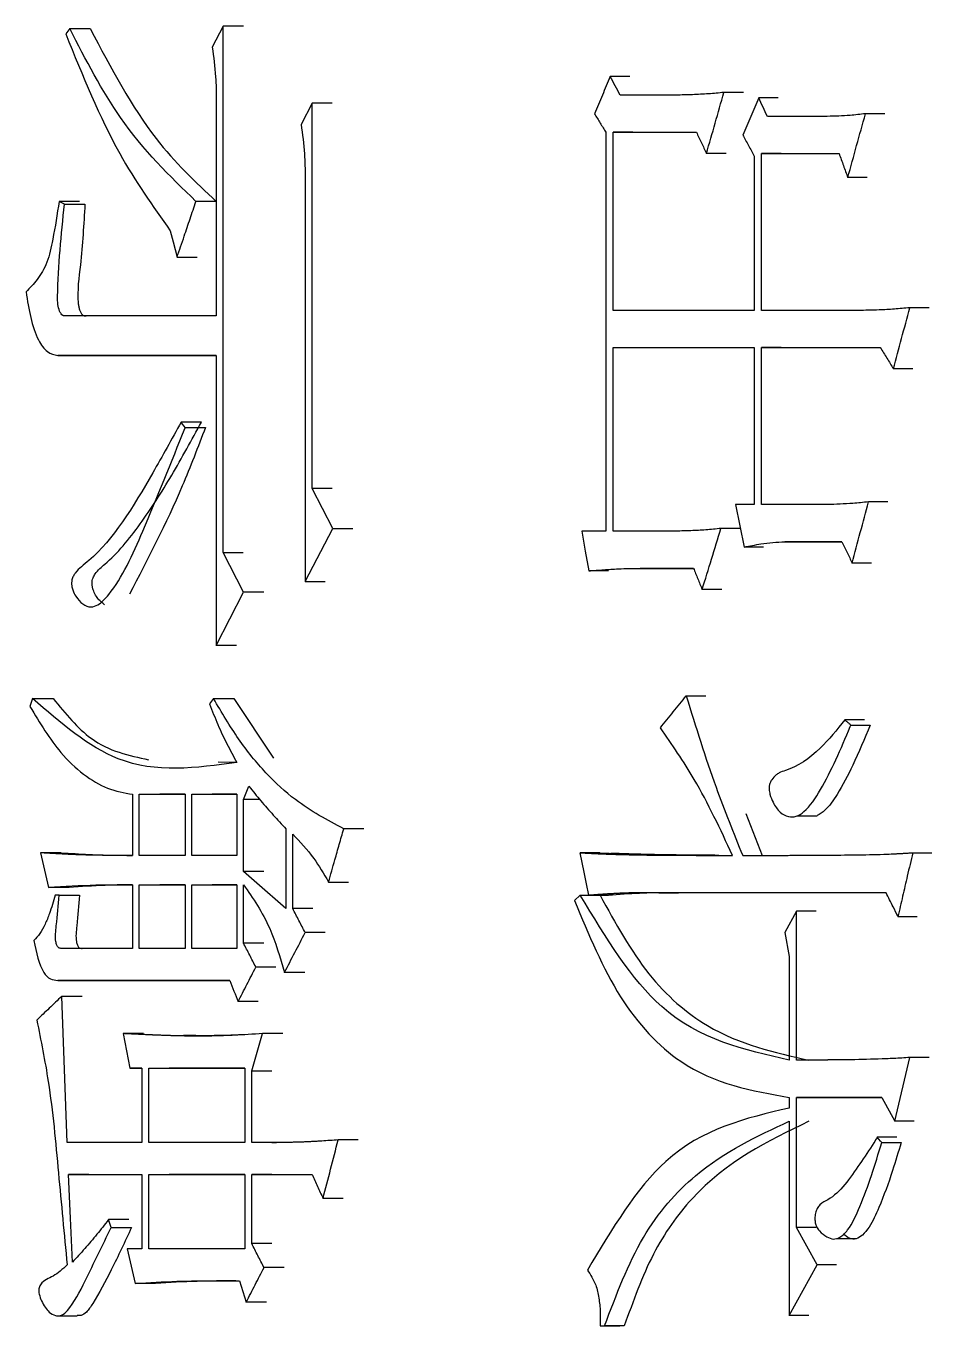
# Model space of a CAD drawing. Header units: millimetres. Extents: x 2063 to 4500, y 825 to 2548.
# Drawn here: x 3150.51 to 3154.2, y 1518.72 to 1524.01 of the extents above; entities that cross this region are included whole.
import ezdxf

# ---------------------------------------------------------------- set-up
doc = ezdxf.new("R2010")
doc.units = ezdxf.units.MM

msp = doc.modelspace()

# ---------------------------------------------------------------- linework, layer by layer
at = {"color": 7, "linetype": 'Continuous', "lineweight": 25}
for p, q in [((3151.3132, 1524.0084), (3151.2689, 1523.9219)), ((3151.3131, 1521.8666), (3151.3132, 1524.0084)), ((3151.3954, 1524.0084), (3151.3132, 1524.0084)), ((3150.6891, 1523.9976), (3150.6729, 1523.976)), ((3150.6891, 1523.9976), (3150.7724, 1523.9976)), ((3152.9683, 1523.8029), (3152.8883, 1523.8029)), ((3153.4302, 1523.738), (3153.3508, 1523.738)), ((3151.2855, 1523.7056), (3151.2855, 1522.8293)), ((3151.675, 1523.6947), (3151.6302, 1523.6082)), ((3151.7566, 1523.6947), (3151.675, 1523.6947)), ((3153.1569, 1523.7272), (3152.9291, 1523.7272)), ((3153.5718, 1523.7164), (3153.4925, 1523.7164)), ((3153.7718, 1523.6407), (3153.5281, 1523.6407)), ((3154.0059, 1523.6515), (3153.9272, 1523.6515)), ((3152.9, 1523.5758), (3153.239, 1523.5758)), ((3152.8999, 1522.851), (3152.9, 1523.5758)), ((3152.9799, 1523.5758), (3152.9, 1523.5758)), ((3153.3597, 1523.4892), (3153.2802, 1523.4892)), ((3153.4748, 1523.4784), (3153.4748, 1522.851)), ((3153.5044, 1523.4892), (3153.8195, 1523.4892)), ((3153.5044, 1522.851), (3153.5044, 1523.4892)), ((3153.5836, 1523.4892), (3153.5044, 1523.4892)), ((3153.9342, 1523.3919), (3153.8554, 1523.3919)), ((3150.6674, 1523.2837), (3150.6458, 1523.2945)), ((3150.6674, 1523.2837), (3150.7508, 1523.2837)), ((3151.2854, 1523.2946), (3151.2027, 1523.2946)), ((3151.1256, 1523.0673), (3151.2081, 1523.0673)), ((3153.4748, 1522.851), (3152.8999, 1522.851)), ((3153.8972, 1522.851), (3153.5044, 1522.851)), ((3154.1858, 1522.8618), (3154.1073, 1522.8618)), ((3151.2855, 1522.8293), (3150.6728, 1522.8293)), ((3150.7562, 1522.8293), (3150.6728, 1522.8293)), ((3152.8999, 1522.6996), (3153.4748, 1522.6996)), ((3152.8999, 1521.9532), (3152.8999, 1522.6996)), ((3152.8999, 1522.6996), (3152.9799, 1522.6996)), ((3153.4748, 1522.6996), (3153.4748, 1522.0613)), ((3153.5044, 1522.6996), (3153.9871, 1522.6996)), ((3153.5044, 1522.0613), (3153.5044, 1522.6996)), ((3153.5836, 1522.6996), (3153.5044, 1522.6996)), ((3150.6404, 1522.6671), (3151.2855, 1522.6671)), ((3150.7237, 1522.6671), (3150.6404, 1522.6671)), ((3151.2855, 1522.6671), (3150.7238, 1522.6671)), ((3151.2855, 1522.6671), (3151.2855, 1521.488)), ((3154.1197, 1522.613), (3154.0411, 1522.613)), ((3151.2249, 1522.3966), (3151.1422, 1522.3966)), ((3151.1587, 1522.375), (3151.2414, 1522.375)), ((3151.7591, 1521.964), (3151.6749, 1522.1262)), ((3151.7566, 1522.1262), (3151.6749, 1522.1262)), ((3153.4748, 1522.0613), (3153.398, 1522.0613)), ((3153.7718, 1522.0613), (3153.5044, 1522.0613)), ((3154.0179, 1522.0722), (3153.9391, 1522.0722)), ((3151.647, 1521.7476), (3151.7591, 1521.964)), ((3151.7591, 1521.964), (3151.8406, 1521.964)), ((3152.8709, 1521.9532), (3152.7722, 1521.9532)), ((3153.1569, 1521.9532), (3152.8999, 1521.9532)), ((3153.4179, 1521.964), (3153.339, 1521.964)), ((3153.5127, 1521.8883), (3153.4334, 1521.8883)), ((3153.5992, 1521.9099), (3153.8314, 1521.9099)), ((3153.6783, 1521.9099), (3153.5992, 1521.9099)), ((3153.8314, 1521.9099), (3153.6787, 1521.9099)), ((3151.3962, 1521.7043), (3151.3131, 1521.8666)), ((3151.3131, 1521.8666), (3151.3953, 1521.8666)), ((3152.8813, 1521.7909), (3152.8012, 1521.7909)), ((3153.0106, 1521.8017), (3153.2273, 1521.8017)), ((3153.0905, 1521.8017), (3153.0106, 1521.8017)), ((3153.2273, 1521.8017), (3153.0909, 1521.8017)), ((3153.9521, 1521.8234), (3153.8733, 1521.8234)), ((3151.647, 1521.7476), (3151.7287, 1521.7476)), ((3151.2855, 1521.488), (3151.3962, 1521.7043)), ((3151.4783, 1521.7043), (3151.3962, 1521.7043)), ((3153.342, 1521.7152), (3153.2625, 1521.7152)), ((3151.3677, 1521.488), (3151.2855, 1521.488)), ((3150.5378, 1521.2714), (3150.5271, 1521.2392)), ((3150.5378, 1521.2714), (3150.6211, 1521.2714)), ((3151.2744, 1521.2717), (3151.2579, 1521.25)), ((3151.357, 1521.2717), (3151.5179, 1521.0287)), ((3153.1978, 1521.2824), (3153.2774, 1521.2824)), ((3153.9226, 1521.1852), (3153.8434, 1521.1852)), ((3151.2927, 1521.0143), (3151.3679, 1521.0132)), ((3150.9447, 1520.8823), (3150.9447, 1520.6334)), ((3150.9721, 1520.8822), (3151.1586, 1520.8822)), ((3150.9721, 1520.6334), (3150.9721, 1520.8822)), ((3150.9721, 1520.8822), (3151.0548, 1520.8822)), ((3151.1586, 1520.8822), (3151.055, 1520.8822)), ((3151.1586, 1520.8822), (3151.1586, 1520.6334)), ((3151.1861, 1520.8822), (3151.3685, 1520.8822)), ((3151.1861, 1520.6334), (3151.1861, 1520.8822)), ((3151.1861, 1520.8822), (3151.2685, 1520.8822)), ((3151.3685, 1520.8822), (3151.2688, 1520.8822)), ((3151.3685, 1520.8822), (3151.3685, 1520.6334)), ((3151.3962, 1520.5685), (3151.3962, 1520.8606)), ((3151.4626, 1520.8606), (3151.3962, 1520.8606)), ((3153.4408, 1520.8037), (3153.5073, 1520.6335)), ((3153.6507, 1520.7952), (3153.7302, 1520.7952)), ((3151.5687, 1520.7416), (3151.5687, 1520.4171)), ((3151.8855, 1520.7416), (3151.804, 1520.7416)), ((3151.5966, 1520.4171), (3151.5966, 1520.72)), ((3150.6535, 1520.6442), (3150.5702, 1520.6442)), ((3151.1586, 1520.6334), (3150.9721, 1520.6334)), ((3151.3685, 1520.6334), (3151.1861, 1520.6334)), ((3152.8466, 1520.6443), (3152.7664, 1520.6443)), ((3152.847, 1520.6443), (3152.9216, 1520.6415)), ((3153.3246, 1520.634), (3153.386, 1520.6337)), ((3154.1193, 1520.6443), (3154.1978, 1520.6443)), ((3151.4783, 1520.5685), (3151.3962, 1520.5685)), ((3150.9447, 1520.5144), (3150.9447, 1520.2548)), ((3150.9721, 1520.5144), (3151.1586, 1520.5144)), ((3150.9721, 1520.2548), (3150.9721, 1520.5144)), ((3150.9721, 1520.5144), (3151.0548, 1520.5144)), ((3151.1586, 1520.5144), (3151.055, 1520.5144)), ((3151.1586, 1520.5144), (3151.1586, 1520.2548)), ((3151.1861, 1520.5144), (3151.3685, 1520.5144)), ((3151.1861, 1520.2548), (3151.1861, 1520.5144)), ((3151.1861, 1520.5144), (3151.2685, 1520.5144)), ((3151.3685, 1520.5144), (3151.2688, 1520.5144)), ((3151.3685, 1520.5144), (3151.3685, 1520.2548)), ((3151.3962, 1520.2765), (3151.3962, 1520.5145)), ((3151.7422, 1520.5252), (3151.8238, 1520.5252)), ((3150.686, 1520.5036), (3150.6026, 1520.5036)), ((3150.6458, 1520.4712), (3150.6296, 1520.4712)), ((3150.6458, 1520.4712), (3150.729, 1520.4712)), ((3152.7664, 1520.4712), (3152.7433, 1520.4496)), ((3152.7664, 1520.4712), (3152.8466, 1520.4712)), ((3152.8012, 1520.4712), (3152.8813, 1520.4712)), ((3154.0111, 1520.482), (3153.0866, 1520.482)), ((3153.0866, 1520.482), (3153.1663, 1520.482)), ((3154.0111, 1520.482), (3153.1668, 1520.482)), ((3151.6784, 1520.4171), (3151.5966, 1520.4171)), ((3153.6467, 1520.4063), (3153.5992, 1520.3198)), ((3153.6467, 1519.8005), (3153.6467, 1520.4063)), ((3153.7258, 1520.4063), (3153.6467, 1520.4063)), ((3154.0592, 1520.3847), (3154.1377, 1520.3847)), ((3151.7287, 1520.3197), (3151.6469, 1520.3197)), ((3153.5992, 1520.3198), (3153.617, 1520.2224)), ((3150.9447, 1520.2548), (3150.6566, 1520.2548)), ((3151.1586, 1520.2548), (3150.9721, 1520.2548)), ((3151.3685, 1520.2548), (3151.1861, 1520.2548)), ((3151.4783, 1520.2765), (3151.3962, 1520.2765)), ((3153.617, 1520.2224), (3153.617, 1519.8005)), ((3151.5282, 1520.1791), (3151.4462, 1520.1791)), ((3151.645, 1520.1575), (3151.5632, 1520.1575)), ((3150.6404, 1520.125), (3151.3408, 1520.125)), ((3150.7238, 1520.125), (3150.6404, 1520.125)), ((3151.3408, 1520.125), (3150.7238, 1520.125)), ((3150.7398, 1520.0601), (3150.6566, 1520.0601)), ((3151.4562, 1520.0385), (3151.3741, 1520.0385)), ((3150.9893, 1519.9087), (3150.9065, 1519.9087)), ((3151.556, 1519.9087), (3151.474, 1519.9087)), ((3154.0471, 1519.5517), (3154.1073, 1519.8113)), ((3154.1858, 1519.8113), (3154.1073, 1519.8113)), ((3150.9338, 1519.768), (3150.983, 1519.768)), ((3150.983, 1519.768), (3150.9338, 1519.768)), ((3150.983, 1519.768), (3150.983, 1519.4652)), ((3151.0104, 1519.768), (3151.4018, 1519.768)), ((3151.0104, 1519.4652), (3151.0104, 1519.768)), ((3151.0104, 1519.768), (3151.093, 1519.768)), ((3151.4018, 1519.768), (3151.0933, 1519.768)), ((3151.4018, 1519.768), (3151.4018, 1519.4652)), ((3151.4295, 1519.4652), (3151.4295, 1519.7572)), ((3151.4295, 1519.7572), (3151.5116, 1519.7572)), ((3153.617, 1519.6491), (3153.617, 1519.6058)), ((3153.6467, 1519.6491), (3153.9931, 1519.6491)), ((3153.6467, 1519.119), (3153.6467, 1519.6491)), ((3153.7258, 1519.6491), (3153.6467, 1519.6491)), ((3153.9931, 1519.6491), (3153.7262, 1519.6491)), ((3153.9931, 1519.6491), (3154.0471, 1519.5517)), ((3153.617, 1519.5517), (3153.617, 1518.7621)), ((3154.1257, 1519.5517), (3154.0471, 1519.5517)), ((3150.983, 1519.4652), (3150.6782, 1519.4652)), ((3151.4018, 1519.4652), (3151.0104, 1519.4652)), ((3151.5119, 1519.4652), (3151.5301, 1519.4652)), ((3151.863, 1519.476), (3151.7815, 1519.476)), ((3154.0542, 1519.4867), (3153.9752, 1519.4867)), ((3153.9931, 1519.4652), (3154.0721, 1519.4652)), ((3150.6837, 1519.3353), (3150.983, 1519.3354)), ((3150.7668, 1519.3353), (3150.6837, 1519.3353)), ((3150.983, 1519.3354), (3150.983, 1519.0325)), ((3151.0104, 1519.3354), (3151.4018, 1519.3354)), ((3151.0104, 1519.0325), (3151.0104, 1519.3354)), ((3151.0104, 1519.3354), (3151.093, 1519.3354)), ((3151.4018, 1519.3354), (3151.0933, 1519.3354)), ((3151.4018, 1519.3354), (3151.4018, 1519.0325)), ((3151.4295, 1519.3354), (3151.6749, 1519.3354)), ((3151.4295, 1519.0541), (3151.4295, 1519.3354)), ((3151.5116, 1519.3354), (3151.4295, 1519.3354)), ((3151.8014, 1519.238), (3151.7198, 1519.238)), ((3150.8574, 1519.119), (3150.8465, 1519.1515)), ((3150.9294, 1519.1515), (3150.8465, 1519.1515)), ((3150.8574, 1519.119), (3150.9403, 1519.119)), ((3153.73, 1518.9676), (3153.6467, 1519.119)), ((3153.7258, 1519.119), (3153.6467, 1519.119)), ((3150.983, 1519.0325), (3150.9229, 1519.0325)), ((3151.4018, 1519.0325), (3151.0104, 1519.0325)), ((3151.5116, 1519.0541), (3151.4295, 1519.0541)), ((3153.8106, 1519.0744), (3153.8899, 1519.0744)), ((3151.5615, 1518.9568), (3151.4796, 1518.9568)), ((3153.617, 1518.7621), (3153.73, 1518.9676)), ((3153.809, 1518.9676), (3153.73, 1518.9676)), ((3151.0386, 1518.8918), (3150.9557, 1518.8918)), ((3151.4894, 1518.8161), (3151.4073, 1518.8161)), ((3150.6352, 1518.7607), (3150.7189, 1518.7607)), ((3152.8476, 1518.7188), (3152.8651, 1518.7188)), ((3152.8476, 1518.7188), (3152.9277, 1518.7188)), ((3153.6961, 1518.7621), (3153.617, 1518.7621))]:
    msp.add_line(p, q, dxfattribs=at)
at = {"color": 7, "linetype": 'Continuous', "lineweight": 25, "flags": 128}
for points in [[(3151.6749, 1522.1262), (3151.6749, 1522.6732), (3151.675, 1523.6947)], [(3152.8709, 1523.5758), (3152.8709, 1522.9419), (3152.8709, 1521.9532)], [(3151.647, 1523.3919), (3151.647, 1522.8449), (3151.647, 1521.7476)], [(3150.729, 1523.2945), (3150.6953, 1523.2945), (3150.6706, 1523.2945), (3150.6458, 1523.2945)], [(3151.0981, 1523.1755), (3151.1097, 1523.13), (3151.1177, 1523.0986), (3151.1256, 1523.0673)], [(3151.1587, 1522.375), (3151.1545, 1522.3805), (3151.1483, 1522.3885), (3151.1422, 1522.3966)], [(3153.398, 1522.0613), (3153.4157, 1521.9748), (3153.4334, 1521.8883)], [(3152.7722, 1521.9532), (3152.7867, 1521.872), (3152.8012, 1521.7909)], [(3151.2744, 1521.2717), (3151.3051, 1521.2717), (3151.331, 1521.2717), (3151.357, 1521.2717)], [(3151.3962, 1520.8606), (3151.4073, 1520.8876), (3151.4184, 1520.9147)], [(3150.5702, 1520.6442), (3150.5864, 1520.5739), (3150.6026, 1520.5036)], [(3152.8012, 1520.4712), (3152.7917, 1520.5185), (3152.7822, 1520.5659), (3152.7664, 1520.6443)], [(3150.6782, 1519.4652), (3150.6674, 1519.7626), (3150.6566, 1520.0601)], [(3150.9065, 1519.9087), (3150.9202, 1519.8384), (3150.9338, 1519.768)], [(3153.9931, 1519.4652), (3153.9885, 1519.4707), (3153.9818, 1519.4787), (3153.9751, 1519.4868)], [(3150.6999, 1518.9784), (3150.6918, 1519.1569), (3150.6837, 1519.3353)], [(3150.9229, 1519.0325), (3150.9393, 1518.9622), (3150.9557, 1518.8918)], [(3151.3796, 1518.9027), (3151.3935, 1518.8594), (3151.4073, 1518.8161)], [(3152.9451, 1518.7188), (3152.9132, 1518.7188), (3152.8651, 1518.7188)]]:
    msp.add_lwpolyline(points, dxfattribs=at)
at = {"color": 7, "linetype": 'Continuous', "lineweight": 25}
for points, knots in [([(3150.6729, 1523.976), (3150.7416, 1523.8065), (3150.8634, 1523.506), (3151.0269, 1523.2759), (3151.0982, 1523.1755)], [0, 0, 0, 0, 0.564156, 1, 1, 1, 1]), ([(3151.2027, 1523.2946), (3151.0956, 1523.3982), (3150.9026, 1523.5851), (3150.7549, 1523.8705), (3150.6891, 1523.9976)], [0, 0, 0, 0, 0.554743, 1, 1, 1, 1]), ([(3150.7724, 1523.9976), (3150.857, 1523.8378), (3151.0067, 1523.5549), (3151.2009, 1523.3735), (3151.2854, 1523.2946)], [0, 0, 0, 0, 0.564819, 1, 1, 1, 1]), ([(3151.2689, 1523.9219), (3151.2744, 1523.8821), (3151.2842, 1523.811), (3151.2851, 1523.7378), (3151.2855, 1523.7056)], [0, 0, 0, 0, 0.558835, 1, 1, 1, 1]), ([(3152.8883, 1523.8029), (3152.8777, 1523.7777), (3152.8564, 1523.7272), (3152.8351, 1523.6767), (3152.8244, 1523.6515)], [0, 0, 0, 0, 0.499999, 1, 1, 1, 1]), ([(3152.9291, 1523.7272), (3152.9223, 1523.7398), (3152.9087, 1523.7651), (3152.8951, 1523.7903), (3152.8883, 1523.8029)], [0, 0, 0, 0, 0.5, 1, 1, 1, 1]), ([(3153.3508, 1523.738), (3153.3302, 1523.736), (3153.2876, 1523.7319), (3153.2229, 1523.7286), (3153.1789, 1523.7277), (3153.1569, 1523.7272)], [0, 0, 0, 0, 0.317984, 0.658934, 1, 1, 1, 1]), ([(3153.2802, 1523.4892), (3153.2919, 1523.5307), (3153.3155, 1523.6136), (3153.339, 1523.6966), (3153.3508, 1523.738)], [0, 0, 0, 0, 0.499999, 1, 1, 1, 1]), ([(3153.4925, 1523.7164), (3153.4817, 1523.6911), (3153.46, 1523.6407), (3153.4383, 1523.5902), (3153.4275, 1523.5649)], [0, 0, 0, 0, 0.499999, 1, 1, 1, 1]), ([(3153.5281, 1523.6407), (3153.5221, 1523.6533), (3153.5103, 1523.6785), (3153.4985, 1523.7038), (3153.4925, 1523.7164)], [0, 0, 0, 0, 0.5, 1, 1, 1, 1]), ([(3152.8244, 1523.6515), (3152.8322, 1523.6389), (3152.8476, 1523.6136), (3152.8631, 1523.5884), (3152.8709, 1523.5758)], [0, 0, 0, 0, 0.4999988, 1, 1, 1, 1]), ([(3153.9272, 1523.6515), (3153.9063, 1523.649), (3153.8699, 1523.6446), (3153.8181, 1523.642), (3153.7872, 1523.6411), (3153.7718, 1523.6407)], [0, 0, 0, 0, 0.403496, 0.701702, 1, 1, 1, 1]), ([(3153.8554, 1523.3919), (3153.8673, 1523.4351), (3153.8912, 1523.5217), (3153.9152, 1523.6082), (3153.9272, 1523.6515)], [0, 0, 0, 0, 0.499999, 1, 1, 1, 1]), ([(3151.6302, 1523.6082), (3151.6358, 1523.5684), (3151.6457, 1523.4973), (3151.6466, 1523.4241), (3151.647, 1523.3919)], [0, 0, 0, 0, 0.558835, 1, 1, 1, 1]), ([(3153.239, 1523.5758), (3153.2459, 1523.5613), (3153.2596, 1523.5325), (3153.2733, 1523.5036), (3153.2802, 1523.4892)], [0, 0, 0, 0, 0.500001, 1, 1, 1, 1]), ([(3153.4275, 1523.5649), (3153.4354, 1523.5505), (3153.4511, 1523.5217), (3153.4669, 1523.4928), (3153.4748, 1523.4784)], [0, 0, 0, 0, 0.499999, 1, 1, 1, 1]), ([(3153.8195, 1523.4892), (3153.8255, 1523.473), (3153.8374, 1523.4406), (3153.8494, 1523.4081), (3153.8554, 1523.3919)], [0, 0, 0, 0, 0.500001, 1, 1, 1, 1]), ([(3150.6458, 1523.2945), (3150.6378, 1523.243), (3150.6247, 1523.1585), (3150.5997, 1523.0439), (3150.5582, 1522.9742), (3150.5266, 1522.9424), (3150.511, 1522.9267)], [0, 0, 0, 0, 0.34927, 0.57275, 0.788452, 1, 1, 1, 1]), ([(3150.6728, 1522.8296), (3150.6708, 1522.829), (3150.667, 1522.8278), (3150.6603, 1522.8303), (3150.6536, 1522.8369), (3150.6454, 1522.8512), (3150.6393, 1522.8759), (3150.6411, 1523.0244), (3150.6548, 1523.1592), (3150.6674, 1523.2837)], [0, 0, 0, 0, 0.021761, 0.042896, 0.073473, 0.104863, 0.166644, 0.230755, 1, 1, 1, 1]), ([(3150.7508, 1523.2837), (3150.746, 1523.2015), (3150.7383, 1523.0681), (3150.7182, 1522.9279), (3150.725, 1522.867), (3150.7286, 1522.8535), (3150.7338, 1522.8419), (3150.7403, 1522.8329), (3150.7467, 1522.8288), (3150.7521, 1522.8282), (3150.7548, 1522.8291), (3150.7562, 1522.8296)], [0, 0, 0, 0, 0.5054005, 0.8211614, 0.8510597, 0.8809448, 0.911279, 0.9411526, 0.9702444, 0.9848866, 1, 1, 1, 1]), ([(3151.1256, 1523.0673), (3151.1354, 1523.0961), (3151.1531, 1523.1484), (3151.1788, 1523.2242), (3151.1947, 1523.2711), (3151.2027, 1523.2945)], [0, 0, 0, 0, 0.380598, 0.690299, 1, 1, 1, 1]), ([(3150.511, 1522.9267), (3150.5227, 1522.8553), (3150.5388, 1522.7572), (3150.5962, 1522.6775), (3150.6258, 1522.6705), (3150.6404, 1522.6671)], [0, 0, 0, 0, 0.574617, 0.790317, 1, 1, 1, 1]), ([(3154.1073, 1522.8618), (3154.0864, 1522.8599), (3154.0448, 1522.8561), (3153.9747, 1522.8522), (3153.9256, 1522.8514), (3153.8972, 1522.851)], [0, 0, 0, 0, 0.297265, 0.594541, 1, 1, 1, 1]), ([(3154.0411, 1522.613), (3154.0522, 1522.6545), (3154.0742, 1522.7374), (3154.0963, 1522.8204), (3154.1073, 1522.8618)], [0, 0, 0, 0, 0.4999994, 1, 1, 1, 1]), ([(3153.9871, 1522.6996), (3153.9961, 1522.6851), (3154.0141, 1522.6563), (3154.0321, 1522.6275), (3154.0411, 1522.613)], [0, 0, 0, 0, 0.5, 1, 1, 1, 1]), ([(3151.1422, 1522.3966), (3151.104, 1522.3275), (3150.9892, 1522.1197), (3150.8564, 1521.9029), (3150.7379, 1521.8103), (3150.7163, 1521.7897), (3150.7036, 1521.7707), (3150.698, 1521.7573), (3150.6961, 1521.7431), (3150.6971, 1521.7286), (3150.7023, 1521.7086), (3150.7166, 1521.6808), (3150.7415, 1521.6537), (3150.7735, 1521.6409), (3150.8111, 1521.6541), (3150.8921, 1521.7394), (3151.0076, 1521.9949), (3151.102, 1522.2325), (3151.1585, 1522.3746), (3151.1587, 1522.375)], [0, 0, 0, 0, 0.129751, 0.390615, 0.417722, 0.440785, 0.449026, 0.457344, 0.462695, 0.468033, 0.476543, 0.491684, 0.518141, 0.545407, 0.56857, 0.608449, 0.76773, 0.999424, 1, 1, 1, 1]), ([(3150.8311, 1521.653), (3150.8203, 1521.6616), (3150.8045, 1521.6743), (3150.7888, 1521.7016), (3150.7819, 1521.7209), (3150.7794, 1521.7379), (3150.7802, 1521.7515), (3150.7845, 1521.766), (3150.8003, 1521.7931), (3150.8709, 1521.8475), (3150.9774, 1521.9768), (3151.1057, 1522.1779), (3151.185, 1522.3235), (3151.2249, 1522.3966)], [0, 0, 0, 0, 0.053519, 0.078913, 0.099418, 0.111233, 0.123161, 0.13324, 0.15266, 0.222251, 0.482284, 0.740165, 1, 1, 1, 1]), ([(3151.2414, 1522.375), (3151.2106, 1522.2945), (3151.118, 1522.0526), (3151.0063, 1521.8388), (3150.9316, 1521.6962)], [0, 0, 0, 0, 0.332449, 1, 1, 1, 1]), ([(3153.9391, 1522.0722), (3153.9181, 1522.0699), (3153.8796, 1522.0657), (3153.8238, 1522.0629), (3153.7891, 1522.0618), (3153.7718, 1522.0613)], [0, 0, 0, 0, 0.37761, 0.688762, 1, 1, 1, 1]), ([(3153.8733, 1521.8234), (3153.8842, 1521.8648), (3153.9062, 1521.9478), (3153.9281, 1522.0307), (3153.9391, 1522.0722)], [0, 0, 0, 0, 0.499999, 1, 1, 1, 1]), ([(3153.339, 1521.964), (3153.3185, 1521.9619), (3153.2778, 1521.9577), (3153.217, 1521.9546), (3153.1769, 1521.9536), (3153.1569, 1521.9532)], [0, 0, 0, 0, 0.338229, 0.669059, 1, 1, 1, 1]), ([(3153.2625, 1521.7152), (3153.2752, 1521.7567), (3153.3007, 1521.8396), (3153.3263, 1521.9225), (3153.339, 1521.964)], [0, 0, 0, 0, 0.499999, 1, 1, 1, 1]), ([(3153.4334, 1521.8883), (3153.4561, 1521.8928), (3153.495, 1521.9005), (3153.5503, 1521.9075), (3153.5829, 1521.9091), (3153.5992, 1521.9099)], [0, 0, 0, 0, 0.413286, 0.706431, 1, 1, 1, 1]), ([(3153.8314, 1521.9099), (3153.8384, 1521.8955), (3153.8524, 1521.8666), (3153.8663, 1521.8378), (3153.8733, 1521.8234)], [0, 0, 0, 0, 0.500001, 1, 1, 1, 1]), ([(3152.8012, 1521.7909), (3152.8212, 1521.7927), (3152.8611, 1521.7964), (3152.9309, 1521.8005), (3152.9808, 1521.8013), (3153.0106, 1521.8017)], [0, 0, 0, 0, 0.2871523, 0.5743157, 1, 1, 1, 1]), ([(3153.2273, 1521.8017), (3153.2331, 1521.7873), (3153.2449, 1521.7585), (3153.2566, 1521.7296), (3153.2625, 1521.7152)], [0, 0, 0, 0, 0.5000008, 1, 1, 1, 1]), ([(3151.3685, 1521.012), (3151.2042, 1520.9893), (3150.9105, 1520.9489), (3150.6517, 1521.1728), (3150.5378, 1521.2714)], [0, 0, 0, 0, 0.559704, 1, 1, 1, 1]), ([(3150.6213, 1521.2714), (3150.6714, 1521.2108), (3150.7878, 1521.0699), (3150.929, 1521.0401), (3151.0095, 1521.0231)], [0, 0, 0, 0, 0.430022, 1, 1, 1, 1]), ([(3151.2579, 1521.25), (3151.2689, 1521.2216), (3151.291, 1521.1652), (3151.3284, 1521.0863), (3151.3551, 1521.0368), (3151.3685, 1521.012)], [0, 0, 0, 0, 0.33532, 0.667027, 1, 1, 1, 1]), ([(3151.804, 1520.7416), (3151.7375, 1520.7772), (3151.6275, 1520.836), (3151.4853, 1520.9654), (3151.3733, 1521.1039), (3151.3075, 1521.2155), (3151.2744, 1521.2717)], [0, 0, 0, 0, 0.335049, 0.554128, 0.775717, 1, 1, 1, 1]), ([(3153.0925, 1521.1528), (3153.11, 1521.1744), (3153.1451, 1521.2176), (3153.1802, 1521.2608), (3153.1978, 1521.2824)], [0, 0, 0, 0, 0.5, 1, 1, 1, 1]), ([(3153.1978, 1521.2824), (3153.2366, 1521.1569), (3153.3057, 1520.9334), (3153.3903, 1520.725), (3153.4275, 1520.6335)], [0, 0, 0, 0, 0.561153, 1, 1, 1, 1]), ([(3150.5271, 1521.2392), (3150.5674, 1521.1727), (3150.6333, 1521.0638), (3150.7435, 1520.9605), (3150.8419, 1520.9004), (3150.9105, 1520.8883), (3150.9447, 1520.8823)], [0, 0, 0, 0, 0.345958, 0.566155, 0.783835, 1, 1, 1, 1]), ([(3153.3862, 1520.6335), (3153.3363, 1520.7399), (3153.248, 1520.9287), (3153.1397, 1521.0847), (3153.0925, 1521.1528)], [0, 0, 0, 0, 0.563978, 1, 1, 1, 1]), ([(3153.8434, 1521.1852), (3153.8108, 1521.1445), (3153.7377, 1521.053), (3153.6426, 1520.9906), (3153.5796, 1520.9722), (3153.5608, 1520.9594), (3153.5478, 1520.9465), (3153.5389, 1520.93), (3153.5352, 1520.9164), (3153.5347, 1520.9001), (3153.5392, 1520.8764), (3153.5533, 1520.8428), (3153.5779, 1520.8067), (3153.6119, 1520.7889), (3153.6461, 1520.79), (3153.6938, 1520.821), (3153.7481, 1520.9036), (3153.8083, 1521.0233), (3153.8467, 1521.1144), (3153.8666, 1521.1617), (3153.8673, 1521.1635)], [0, 0, 0, 0, 0.1480931, 0.3328619, 0.3646978, 0.380614, 0.4069728, 0.4189651, 0.429085, 0.4392395, 0.4542826, 0.4830923, 0.5286093, 0.5720408, 0.6096716, 0.6511146, 0.7557311, 0.8730506, 0.9951641, 1, 1, 1, 1]), ([(3153.9465, 1521.1635), (3153.9233, 1521.1083), (3153.8819, 1521.0097), (3153.8208, 1520.8934), (3153.7719, 1520.8209), (3153.7413, 1520.8023), (3153.7305, 1520.7957)], [0, 0, 0, 0, 0.386582, 0.691179, 0.890462, 1, 1, 1, 1]), ([(3153.8673, 1521.1635), (3153.8653, 1521.1654), (3153.8602, 1521.1699), (3153.8523, 1521.1771), (3153.8463, 1521.1825), (3153.8434, 1521.1852)], [0, 0, 0, 0, 0.256452, 0.628226, 1, 1, 1, 1]), ([(3153.8673, 1521.1635), (3153.8739, 1521.1635), (3153.8871, 1521.1635), (3153.9069, 1521.1635), (3153.9266, 1521.1635), (3153.9396, 1521.1635), (3153.9461, 1521.1635)], [0, 0, 0, 0, 0.251199, 0.502399, 0.753599, 1, 1, 1, 1]), ([(3151.4184, 1520.9147), (3151.4343, 1520.8949), (3151.4667, 1520.8547), (3151.517, 1520.7974), (3151.5515, 1520.7602), (3151.5687, 1520.7416)], [0, 0, 0, 0, 0.325438, 0.662606, 1, 1, 1, 1]), ([(3151.7422, 1520.5253), (3151.7508, 1520.5554), (3151.7654, 1520.6065), (3151.786, 1520.6786), (3151.798, 1520.7206), (3151.804, 1520.7416)], [0, 0, 0, 0, 0.417945, 0.708972, 1, 1, 1, 1]), ([(3151.5966, 1520.72), (3151.626, 1520.6889), (3151.6785, 1520.6333), (3151.7227, 1520.5584), (3151.7422, 1520.5253)], [0, 0, 0, 0, 0.557716, 1, 1, 1, 1]), ([(3150.9447, 1520.6334), (3150.9435, 1520.6334), (3150.9411, 1520.6334), (3150.9375, 1520.6334), (3150.9339, 1520.6334), (3150.9309, 1520.6334), (3150.9267, 1520.6334), (3150.9225, 1520.6334), (3150.9165, 1520.6334), (3150.9117, 1520.6334), (3150.9057, 1520.6334), (3150.8996, 1520.6334), (3150.8936, 1520.6335), (3150.8876, 1520.6335), (3150.8816, 1520.6335), (3150.8756, 1520.6335), (3150.8696, 1520.6335), (3150.8648, 1520.6335), (3150.8588, 1520.6336), (3150.8528, 1520.6336), (3150.8468, 1520.6337), (3150.8408, 1520.6337), (3150.8348, 1520.6338), (3150.8288, 1520.6338), (3150.8228, 1520.6339), (3150.8168, 1520.634), (3150.8109, 1520.634), (3150.8049, 1520.6341), (3150.8001, 1520.6342), (3150.7941, 1520.6343), (3150.7881, 1520.6344), (3150.7821, 1520.6345), (3150.7761, 1520.6347), (3150.7702, 1520.6348), (3150.7642, 1520.635), (3150.7582, 1520.6351), (3150.7534, 1520.6353), (3150.7474, 1520.6354), (3150.7415, 1520.6356), (3150.7355, 1520.6358), (3150.7295, 1520.636), (3150.7236, 1520.6363), (3150.7176, 1520.6365), (3150.7116, 1520.6367), (3150.7056, 1520.637), (3150.6997, 1520.6372), (3150.6937, 1520.6375), (3150.689, 1520.6377), (3150.683, 1520.638), (3150.677, 1520.6383), (3150.6711, 1520.6386), (3150.6651, 1520.6389), (3150.6592, 1520.6392), (3150.6532, 1520.6395), (3150.6473, 1520.6398), (3150.6425, 1520.6401), (3150.6365, 1520.6404), (3150.6306, 1520.6407), (3150.6235, 1520.6411), (3150.6175, 1520.6415), (3150.6116, 1520.6418), (3150.6068, 1520.6421), (3150.6009, 1520.6424), (3150.5949, 1520.6428), (3150.589, 1520.6431), (3150.5831, 1520.6435), (3150.5772, 1520.6438), (3150.5725, 1520.6441), (3150.5702, 1520.6442)], [0, 0, 0, 0, 0.009575, 0.019151, 0.028726, 0.038301, 0.043088, 0.062238, 0.071814, 0.090964, 0.100539, 0.119689, 0.138839, 0.148414, 0.167565, 0.186715, 0.19629, 0.21544, 0.225015, 0.244165, 0.263315, 0.272891, 0.292041, 0.311191, 0.320766, 0.339916, 0.359066, 0.368641, 0.387792, 0.397367, 0.416517, 0.435667, 0.445242, 0.464392, 0.483543, 0.493118, 0.512268, 0.521843, 0.540993, 0.560143, 0.569718, 0.588869, 0.608019, 0.617594, 0.636744, 0.655894, 0.665469, 0.68462, 0.694195, 0.713345, 0.732495, 0.74207, 0.76122, 0.780371, 0.789946, 0.809096, 0.818671, 0.837821, 0.856971, 0.876121, 0.885697, 0.904847, 0.914422, 0.933572, 0.952722, 0.962297, 0.981149, 1, 1, 1, 1]), ([(3150.6537, 1520.6442), (3150.6917, 1520.6419), (3150.7678, 1520.6371), (3150.8648, 1520.6339), (3150.924, 1520.6339), (3150.9447, 1520.6338)], [0, 0, 0, 0, 0.393796, 0.787608, 1, 1, 1, 1]), ([(3152.7664, 1520.6443), (3152.7708, 1520.644), (3152.7796, 1520.6436), (3152.7906, 1520.643), (3152.8016, 1520.6424), (3152.8104, 1520.642), (3152.8214, 1520.6414), (3152.8302, 1520.641), (3152.8412, 1520.6405), (3152.85, 1520.6401), (3152.8611, 1520.6396), (3152.8699, 1520.6392), (3152.8787, 1520.6389), (3152.8875, 1520.6386), (3152.903, 1520.6381), (3152.9515, 1520.6368), (3153.0046, 1520.6355), (3153.0845, 1520.6349), (3153.1333, 1520.6345), (3153.1778, 1520.6342), (3153.189, 1520.6342), (3153.1979, 1520.6341), (3153.2068, 1520.6341), (3153.2157, 1520.634), (3153.2268, 1520.634), (3153.2357, 1520.6339), (3153.2469, 1520.6339), (3153.2558, 1520.6339), (3153.267, 1520.6338), (3153.2759, 1520.6338), (3153.2871, 1520.6337), (3153.296, 1520.6337), (3153.3049, 1520.6337), (3153.3139, 1520.6337), (3153.3228, 1520.6336), (3153.3306, 1520.6336), (3153.3362, 1520.6336), (3153.3407, 1520.6336), (3153.3463, 1520.6336), (3153.3507, 1520.6336), (3153.3552, 1520.6335), (3153.3597, 1520.6335), (3153.3642, 1520.6335), (3153.3698, 1520.6335), (3153.3742, 1520.6335), (3153.3801, 1520.6335), (3153.3837, 1520.6335), (3153.3862, 1520.6335)], [0, 0, 0, 0, 0.021479, 0.042959, 0.053699, 0.075178, 0.085918, 0.107397, 0.118137, 0.139616, 0.150356, 0.171836, 0.182575, 0.193315, 0.214795, 0.257754, 0.42959, 0.472549, 0.644384, 0.665864, 0.687343, 0.698083, 0.708823, 0.730302, 0.741042, 0.762521, 0.773261, 0.79474, 0.80548, 0.82696, 0.837699, 0.859179, 0.869918, 0.880658, 0.902138, 0.912877, 0.918247, 0.928987, 0.934357, 0.945097, 0.950466, 0.955836, 0.966576, 0.971946, 0.982686, 0.988055, 1, 1, 1, 1]), ([(3153.3299, 1520.6339), (3153.2453, 1520.6344), (3153.1207, 1520.6353), (3152.9867, 1520.6387), (3152.9224, 1520.6408), (3152.8968, 1520.6416), (3152.8909, 1520.6419), (3152.8903, 1520.6419), (3152.8903, 1520.6419), (3152.8903, 1520.6419)], [0, 0, 0, 0, 0.536997, 0.791256, 0.944497, 0.993019, 0.997393, 0.999213, 1, 1, 1, 1]), ([(3153.4275, 1520.6335), (3153.4654, 1520.6335), (3153.5079, 1520.6336), (3153.553, 1520.6337), (3153.5649, 1520.6337), (3153.5744, 1520.6338), (3153.5863, 1520.6338), (3153.5981, 1520.6338), (3153.6171, 1520.6339), (3153.6362, 1520.634), (3153.66, 1520.6341), (3153.679, 1520.6342), (3153.7028, 1520.6343), (3153.7219, 1520.6344), (3153.7553, 1520.6346), (3153.7887, 1520.6349), (3153.8365, 1520.6352), (3153.9042, 1520.6361), (3153.9723, 1520.6372), (3154.0261, 1520.6393), (3154.0457, 1520.6402), (3154.0604, 1520.641), (3154.0727, 1520.6416), (3154.0825, 1520.6422), (3154.0923, 1520.6427), (3154.1046, 1520.6434), (3154.1144, 1520.644), (3154.1193, 1520.6443)], [0, 0, 0, 0, 0.165615, 0.186317, 0.196668, 0.21737, 0.227722, 0.248424, 0.269126, 0.31053, 0.331232, 0.372636, 0.393338, 0.434742, 0.455444, 0.538253, 0.579657, 0.662465, 0.831215, 0.873409, 0.894506, 0.915603, 0.9367, 0.947248, 0.957797, 0.978898, 1, 1, 1, 1]), ([(3154.1193, 1520.6443), (3154.112, 1520.6128), (3154.0983, 1520.5538), (3154.0783, 1520.4672), (3154.0655, 1520.4122), (3154.0592, 1520.3847)], [0, 0, 0, 0, 0.364009, 0.682004, 1, 1, 1, 1]), ([(3151.5687, 1520.4171), (3151.5399, 1520.4423), (3151.4823, 1520.4928), (3151.4249, 1520.5433), (3151.3962, 1520.5685)], [0, 0, 0, 0, 0.5, 1, 1, 1, 1]), ([(3150.6026, 1520.5036), (3150.6668, 1520.5077), (3150.7342, 1520.512), (3150.8034, 1520.5134), (3150.8096, 1520.5135), (3150.8143, 1520.5136), (3150.8189, 1520.5137), (3150.8236, 1520.5137), (3150.8298, 1520.5138), (3150.836, 1520.5139), (3150.8422, 1520.514), (3150.8468, 1520.514), (3150.8515, 1520.5141), (3150.8561, 1520.5141), (3150.8608, 1520.5142), (3150.867, 1520.5142), (3150.8732, 1520.5142), (3150.8794, 1520.5143), (3150.8841, 1520.5143), (3150.8887, 1520.5143), (3150.8934, 1520.5143), (3150.8981, 1520.5143), (3150.9043, 1520.5144), (3150.9105, 1520.5144), (3150.9167, 1520.5144), (3150.9214, 1520.5144), (3150.9261, 1520.5144), (3150.9307, 1520.5144), (3150.937, 1520.5144), (3150.9416, 1520.5144), (3150.9447, 1520.5144)], [0, 0, 0, 0, 0.565918, 0.593048, 0.606612, 0.620177, 0.633741, 0.647306, 0.66087, 0.688, 0.701564, 0.715129, 0.728693, 0.742258, 0.755822, 0.769387, 0.796516, 0.810081, 0.823645, 0.83721, 0.850774, 0.864339, 0.877904, 0.905033, 0.918597, 0.932162, 0.945726, 0.959291, 0.972856, 1, 1, 1, 1]), ([(3150.9447, 1520.5141), (3150.94, 1520.5141), (3150.9028, 1520.514), (3150.8164, 1520.5118), (3150.7351, 1520.5067), (3150.686, 1520.5036)], [0, 0, 0, 0, 0.054827, 0.428472, 1, 1, 1, 1]), ([(3151.3962, 1520.5145), (3151.4345, 1520.4589), (3151.5036, 1520.3589), (3151.5448, 1520.2195), (3151.5632, 1520.1575)], [0, 0, 0, 0, 0.5548825, 1, 1, 1, 1]), ([(3150.6296, 1520.4712), (3150.6223, 1520.446), (3150.6103, 1520.4047), (3150.5891, 1520.353), (3150.5684, 1520.3142), (3150.5516, 1520.2962), (3150.5432, 1520.2873)], [0, 0, 0, 0, 0.346429, 0.567932, 0.786121, 1, 1, 1, 1]), ([(3150.6566, 1520.2548), (3150.6519, 1520.2551), (3150.6444, 1520.2556), (3150.6361, 1520.268), (3150.6285, 1520.2978), (3150.637, 1520.3689), (3150.6423, 1520.4306), (3150.6458, 1520.4712)], [0, 0, 0, 0, 0.100185, 0.161773, 0.226321, 0.490481, 1, 1, 1, 1]), ([(3150.7292, 1520.4712), (3150.7257, 1520.4306), (3150.7203, 1520.3689), (3150.7119, 1520.2978), (3150.7195, 1520.2681), (3150.7277, 1520.2556), (3150.7353, 1520.2551), (3150.74, 1520.2548)], [0, 0, 0, 0, 0.509608, 0.773823, 0.838368, 0.899921, 1, 1, 1, 1]), ([(3153.617, 1519.8005), (3153.4342, 1519.8416), (3153.1034, 1519.9159), (3152.8706, 1520.2996), (3152.7664, 1520.4712)], [0, 0, 0, 0, 0.552698, 1, 1, 1, 1]), ([(3153.0866, 1520.482), (3153.06, 1520.482), (3153.0268, 1520.4819), (3152.9904, 1520.4813), (3152.9788, 1520.481), (3152.9722, 1520.4809), (3152.9672, 1520.4807), (3152.9623, 1520.4806), (3152.9581, 1520.4805), (3152.954, 1520.4803), (3152.9498, 1520.4802), (3152.9449, 1520.48), (3152.9399, 1520.4798), (3152.9358, 1520.4797), (3152.9317, 1520.4795), (3152.9275, 1520.4793), (3152.9226, 1520.4791), (3152.9176, 1520.4788), (3152.9127, 1520.4786), (3152.9085, 1520.4784), (3152.9044, 1520.4781), (3152.9003, 1520.4779), (3152.8953, 1520.4776), (3152.8912, 1520.4774), (3152.8871, 1520.4771), (3152.8829, 1520.4769), (3152.878, 1520.4766), (3152.873, 1520.4763), (3152.8689, 1520.476), (3152.8648, 1520.4757), (3152.8607, 1520.4754), (3152.8557, 1520.4751), (3152.8508, 1520.4748), (3152.8467, 1520.4745), (3152.8426, 1520.4742), (3152.8384, 1520.4739), (3152.8335, 1520.4735), (3152.8286, 1520.4732), (3152.8244, 1520.4729), (3152.8203, 1520.4726), (3152.8162, 1520.4723), (3152.8112, 1520.4719), (3152.8062, 1520.4716), (3152.8029, 1520.4713), (3152.8012, 1520.4712)], [0, 0, 0, 0, 0.2780678, 0.3475847, 0.3823431, 0.3997222, 0.4171014, 0.4344806, 0.4518598, 0.4605494, 0.4779286, 0.4953078, 0.512687, 0.5300662, 0.5387558, 0.556135, 0.5735142, 0.5908934, 0.6082725, 0.6256517, 0.6343413, 0.6517205, 0.6690997, 0.6864789, 0.6951685, 0.7125477, 0.7299269, 0.7473061, 0.7646853, 0.7733748, 0.790754, 0.8081332, 0.8255124, 0.8428916, 0.8515812, 0.8689604, 0.8863396, 0.9037188, 0.921098, 0.9297875, 0.9471667, 0.9645459, 0.9822729, 1, 1, 1, 1]), ([(3152.847, 1520.4712), (3152.9098, 1520.3578), (3153.0338, 1520.1337), (3153.3254, 1519.8832), (3153.5563, 1519.8318), (3153.6965, 1519.8005)], [0, 0, 0, 0, 0.287054, 0.56721, 1, 1, 1, 1]), ([(3153.1668, 1520.482), (3153.1402, 1520.482), (3153.0871, 1520.4819), (3152.992, 1520.4793), (3152.9237, 1520.4743), (3152.8818, 1520.4712)], [0, 0, 0, 0, 0.2784325, 0.5568755, 1, 1, 1, 1]), ([(3154.0592, 1520.3847), (3154.0527, 1520.3978), (3154.0414, 1520.4206), (3154.0254, 1520.453), (3154.0159, 1520.4724), (3154.0111, 1520.482)], [0, 0, 0, 0, 0.404151, 0.702075, 1, 1, 1, 1]), ([(3151.6469, 1520.3197), (3151.6386, 1520.336), (3151.6218, 1520.3684), (3151.605, 1520.4009), (3151.5966, 1520.4171)], [0, 0, 0, 0, 0.499999, 1, 1, 1, 1]), ([(3152.7433, 1520.4496), (3152.8006, 1520.3115), (3152.9136, 1520.0396), (3153.2148, 1519.7192), (3153.4654, 1519.6755), (3153.617, 1519.6491)], [0, 0, 0, 0, 0.289357, 0.569882, 1, 1, 1, 1]), ([(3151.5632, 1520.1575), (3151.5771, 1520.1846), (3151.605, 1520.2386), (3151.633, 1520.2927), (3151.6469, 1520.3197)], [0, 0, 0, 0, 0.499999, 1, 1, 1, 1]), ([(3150.5432, 1520.2873), (3150.553, 1520.2384), (3150.5663, 1520.1713), (3150.6098, 1520.1273), (3150.6302, 1520.1258), (3150.6404, 1520.125)], [0, 0, 0, 0, 0.574728, 0.788861, 1, 1, 1, 1]), ([(3151.4462, 1520.1791), (3151.4379, 1520.1953), (3151.4212, 1520.2278), (3151.4046, 1520.2602), (3151.3962, 1520.2765)], [0, 0, 0, 0, 0.499999, 1, 1, 1, 1]), ([(3151.3741, 1520.0385), (3151.3861, 1520.0619), (3151.4101, 1520.1088), (3151.4342, 1520.1557), (3151.4462, 1520.1791)], [0, 0, 0, 0, 0.499999, 1, 1, 1, 1]), ([(3151.3408, 1520.125), (3151.3463, 1520.1106), (3151.3574, 1520.0818), (3151.3685, 1520.0529), (3151.3741, 1520.0385)], [0, 0, 0, 0, 0.499999, 1, 1, 1, 1]), ([(3150.6566, 1520.0601), (3150.6396, 1520.044), (3150.6057, 1520.0119), (3150.5718, 1519.9797), (3150.5549, 1519.9636)], [0, 0, 0, 0, 0.4999992, 1, 1, 1, 1]), ([(3150.5549, 1519.9636), (3150.5717, 1519.8807), (3150.6124, 1519.679), (3150.6428, 1519.3411), (3150.6665, 1519.0921), (3150.6783, 1518.9676)], [0, 0, 0, 0, 0.258422, 0.628983, 1, 1, 1, 1]), ([(3151.474, 1519.9087), (3151.435, 1519.9062), (3151.3936, 1519.9036), (3151.3511, 1519.9016), (3151.3463, 1519.9013), (3151.3426, 1519.9012), (3151.3378, 1519.901), (3151.3329, 1519.9008), (3151.3281, 1519.9006), (3151.3244, 1519.9004), (3151.3196, 1519.9002), (3151.3147, 1519.9001), (3151.3099, 1519.8999), (3151.3062, 1519.8998), (3151.3026, 1519.8997), (3151.2978, 1519.8995), (3151.2929, 1519.8994), (3151.2881, 1519.8993), (3151.2844, 1519.8992), (3151.2796, 1519.899), (3151.2747, 1519.8989), (3151.2699, 1519.8988), (3151.2663, 1519.8988), (3151.259, 1519.8986), (3151.2336, 1519.8983), (3151.2082, 1519.8982), (3151.1864, 1519.8984), (3151.1828, 1519.8984), (3151.178, 1519.8985), (3151.1731, 1519.8985), (3151.1683, 1519.8986), (3151.1647, 1519.8986), (3151.1599, 1519.8987), (3151.155, 1519.8988), (3151.1502, 1519.8989), (3151.1466, 1519.8989), (3151.143, 1519.899), (3151.1381, 1519.8991), (3151.1333, 1519.8992), (3151.1285, 1519.8993), (3151.1249, 1519.8994), (3151.1201, 1519.8996), (3151.1152, 1519.8997), (3151.1104, 1519.8998), (3151.1068, 1519.8999), (3151.1032, 1519.9), (3151.0984, 1519.9002), (3151.0936, 1519.9003), (3151.0887, 1519.9005), (3151.0851, 1519.9006), (3151.0803, 1519.9008), (3151.0755, 1519.901), (3151.0707, 1519.9011), (3151.0671, 1519.9013), (3151.0623, 1519.9014), (3151.0575, 1519.9016), (3151.0527, 1519.9018), (3151.0491, 1519.902), (3151.0454, 1519.9021), (3151.0406, 1519.9023), (3151.0358, 1519.9025), (3151.031, 1519.9027), (3151.0274, 1519.9028), (3151.0226, 1519.9031), (3151.0178, 1519.9033), (3151.013, 1519.9035), (3151.0094, 1519.9036), (3151.0058, 1519.9038), (3151.001, 1519.904), (3150.9962, 1519.9042), (3150.9914, 1519.9045), (3150.9878, 1519.9046), (3150.983, 1519.9049), (3150.9782, 1519.9051), (3150.9734, 1519.9053), (3150.9698, 1519.9055), (3150.9662, 1519.9057), (3150.9614, 1519.9059), (3150.9567, 1519.9061), (3150.9519, 1519.9064), (3150.9483, 1519.9065), (3150.9435, 1519.9068), (3150.9387, 1519.907), (3150.9339, 1519.9073), (3150.9303, 1519.9074), (3150.9267, 1519.9076), (3150.9219, 1519.9079), (3150.9171, 1519.9081), (3150.9116, 1519.9084), (3150.9085, 1519.9086), (3150.9065, 1519.9087)], [0, 0, 0, 0, 0.204304, 0.217073, 0.223457, 0.229841, 0.236226, 0.248995, 0.255379, 0.261764, 0.268148, 0.280917, 0.287302, 0.293686, 0.300071, 0.306455, 0.319224, 0.325609, 0.331993, 0.338378, 0.351147, 0.357531, 0.363915, 0.3703, 0.395838, 0.497991, 0.504375, 0.51076, 0.517144, 0.529913, 0.536298, 0.542682, 0.549067, 0.561836, 0.56822, 0.574605, 0.580989, 0.587374, 0.600143, 0.606527, 0.612912, 0.619296, 0.632065, 0.638449, 0.644834, 0.651218, 0.657603, 0.670372, 0.676756, 0.683141, 0.689525, 0.702294, 0.708679, 0.715063, 0.721448, 0.734217, 0.740601, 0.746986, 0.75337, 0.759755, 0.772523, 0.778908, 0.785292, 0.791677, 0.804446, 0.81083, 0.817215, 0.823599, 0.829984, 0.842753, 0.849137, 0.855522, 0.861906, 0.874675, 0.88106, 0.887444, 0.893828, 0.900213, 0.912982, 0.919366, 0.925751, 0.932135, 0.944904, 0.951289, 0.957673, 0.964058, 0.970442, 0.983211, 0.989596, 1, 1, 1, 1]), ([(3151.3855, 1519.9034), (3151.3797, 1519.9031), (3151.3583, 1519.9021), (3151.2396, 1519.899), (3151.1839, 1519.9004), (3151.1518, 1519.9012)], [0, 0, 0, 0, 0.138746, 0.50373, 1, 1, 1, 1]), ([(3154.1073, 1519.8113), (3154.0859, 1519.8099), (3154.0539, 1519.8076), (3153.9793, 1519.8047), (3153.9048, 1519.8026), (3153.8384, 1519.8018), (3153.8133, 1519.8015), (3153.8066, 1519.8015), (3153.8, 1519.8014), (3153.7921, 1519.8013), (3153.7841, 1519.8012), (3153.7775, 1519.8012), (3153.7709, 1519.8011), (3153.7643, 1519.8011), (3153.7563, 1519.801), (3153.7484, 1519.801), (3153.7404, 1519.8009), (3153.7338, 1519.8009), (3153.7272, 1519.8008), (3153.7206, 1519.8008), (3153.7127, 1519.8008), (3153.7061, 1519.8008), (3153.7008, 1519.8007), (3153.6968, 1519.8007), (3153.6929, 1519.8007), (3153.6889, 1519.8007), (3153.6849, 1519.8007), (3153.681, 1519.8006), (3153.677, 1519.8006), (3153.6731, 1519.8006), (3153.6691, 1519.8006), (3153.6651, 1519.8006), (3153.6618, 1519.8006), (3153.6585, 1519.8006), (3153.6537, 1519.8005), (3153.6496, 1519.8005), (3153.6467, 1519.8005)], [0, 0, 0, 0, 0.1383433, 0.207516, 0.4842053, 0.6225493, 0.6398422, 0.6484887, 0.6657816, 0.6830745, 0.7003674, 0.7176603, 0.7263067, 0.7435996, 0.7608926, 0.7781855, 0.7954784, 0.8127713, 0.8214177, 0.8387106, 0.8560035, 0.8732965, 0.8819429, 0.8905894, 0.8992358, 0.9078823, 0.9165287, 0.9251752, 0.9338216, 0.9424681, 0.9511145, 0.959761, 0.9684074, 0.9727307, 0.9813771, 1, 1, 1, 1]), ([(3153.617, 1519.6058), (3153.4397, 1519.5641), (3153.1193, 1519.4886), (3152.8954, 1519.1135), (3152.7954, 1518.946)], [0, 0, 0, 0, 0.55346, 1, 1, 1, 1]), ([(3152.8651, 1518.7188), (3152.9132, 1518.8458), (3153.0081, 1519.0961), (3153.2712, 1519.3925), (3153.4865, 1519.4916), (3153.617, 1519.5517)], [0, 0, 0, 0, 0.288413, 0.568681, 1, 1, 1, 1]), ([(3153.6965, 1519.5517), (3153.5297, 1519.4711), (3153.2952, 1519.3579), (3153.0539, 1519.0204), (3152.982, 1518.8202), (3152.9455, 1518.7188)], [0, 0, 0, 0, 0.549349, 0.771863, 1, 1, 1, 1]), ([(3151.7815, 1519.476), (3151.7593, 1519.4744), (3151.7314, 1519.4724), (3151.7009, 1519.4705), (3151.6912, 1519.4699), (3151.6843, 1519.4695), (3151.6746, 1519.469), (3151.6635, 1519.4685), (3151.6524, 1519.468), (3151.6413, 1519.4675), (3151.6302, 1519.4671), (3151.6191, 1519.4667), (3151.608, 1519.4664), (3151.597, 1519.4661), (3151.5859, 1519.4659), (3151.5776, 1519.4657), (3151.5693, 1519.4656), (3151.561, 1519.4655), (3151.5527, 1519.4654), (3151.5458, 1519.4653), (3151.5403, 1519.4653), (3151.5361, 1519.4652), (3151.5306, 1519.4652), (3151.5251, 1519.4652), (3151.5196, 1519.4651), (3151.514, 1519.4651), (3151.5085, 1519.4651), (3151.503, 1519.4651), (3151.4975, 1519.4651), (3151.492, 1519.4651), (3151.4864, 1519.4651), (3151.4809, 1519.4651), (3151.4754, 1519.4651), (3151.4699, 1519.4651), (3151.4644, 1519.4651), (3151.4589, 1519.4651), (3151.4534, 1519.4651), (3151.4479, 1519.4651), (3151.4423, 1519.4651), (3151.4358, 1519.4651), (3151.432, 1519.4652), (3151.4295, 1519.4652)], [0, 0, 0, 0, 0.188751, 0.235938, 0.259532, 0.271329, 0.294923, 0.342111, 0.365705, 0.389298, 0.436486, 0.46008, 0.483674, 0.530861, 0.554455, 0.578049, 0.601643, 0.625237, 0.648831, 0.672424, 0.684221, 0.696018, 0.707815, 0.731409, 0.743206, 0.755003, 0.778597, 0.790394, 0.80219, 0.825784, 0.837581, 0.849378, 0.872972, 0.884769, 0.896566, 0.92016, 0.931957, 0.943753, 0.967347, 0.979144, 1, 1, 1, 1]), ([(3151.7198, 1519.238), (3151.73, 1519.2777), (3151.7506, 1519.357), (3151.7712, 1519.4363), (3151.7815, 1519.476)], [0, 0, 0, 0, 0.499999, 1, 1, 1, 1]), ([(3153.9751, 1519.4867), (3153.9705, 1519.4793), (3153.947, 1519.4424), (3153.8848, 1519.3493), (3153.8146, 1519.2481), (3153.7471, 1519.2196), (3153.7304, 1519.1979), (3153.7233, 1519.1782), (3153.7207, 1519.1576), (3153.7223, 1519.1385), (3153.7285, 1519.1206), (3153.7441, 1519.0988), (3153.7676, 1519.0817), (3153.7963, 1519.0693), (3153.8266, 1519.0788), (3153.8671, 1519.1197), (3153.9082, 1519.2107), (3153.953, 1519.331), (3153.9797, 1519.4203), (3153.9931, 1519.4652)], [0, 0, 0, 0, 0.025946, 0.129765, 0.338783, 0.385933, 0.404152, 0.422428, 0.440778, 0.454644, 0.468541, 0.48998, 0.535407, 0.570955, 0.607001, 0.655235, 0.757864, 0.878395, 1, 1, 1, 1]), ([(3154.0721, 1519.4652), (3154.0608, 1519.4269), (3154.0337, 1519.3359), (3153.9912, 1519.22), (3153.9505, 1519.1296), (3153.9172, 1519.0889), (3153.8896, 1519.0711), (3153.8615, 1519.0725), (3153.8451, 1519.0861), (3153.8368, 1519.093)], [0, 0, 0, 0, 0.214509, 0.509856, 0.682333, 0.775387, 0.849127, 0.923756, 1, 1, 1, 1]), ([(3151.6749, 1519.3354), (3151.6824, 1519.3191), (3151.6973, 1519.2867), (3151.7123, 1519.2542), (3151.7198, 1519.238)], [0, 0, 0, 0, 0.500001, 1, 1, 1, 1]), ([(3150.8465, 1519.1515), (3150.831, 1519.1313), (3150.7995, 1519.0905), (3150.7503, 1519.0334), (3150.7167, 1518.9967), (3150.6999, 1518.9784)], [0, 0, 0, 0, 0.32693, 0.663295, 1, 1, 1, 1]), ([(3150.6783, 1518.9675), (3150.6597, 1518.9503), (3150.6329, 1518.9254), (3150.5949, 1518.9096), (3150.575, 1518.8961), (3150.5657, 1518.879), (3150.5632, 1518.8698), (3150.5627, 1518.8592), (3150.5658, 1518.8415), (3150.5786, 1518.81), (3150.6003, 1518.7752), (3150.6307, 1518.7591), (3150.6574, 1518.76), (3150.7021, 1518.8027), (3150.7658, 1518.9303), (3150.8224, 1519.0468), (3150.8574, 1519.119)], [0, 0, 0, 0, 0.116369, 0.168042, 0.220216, 0.232026, 0.241704, 0.251433, 0.264352, 0.29834, 0.371993, 0.42265, 0.473324, 0.517975, 0.701297, 1, 1, 1, 1]), ([(3150.9405, 1519.119), (3150.9133, 1519.0613), (3150.8628, 1518.9546), (3150.8018, 1518.8388), (3150.7604, 1518.7763), (3150.7377, 1518.7598), (3150.7246, 1518.7612), (3150.719, 1518.7618)], [0, 0, 0, 0, 0.413641, 0.765896, 0.87196, 0.944962, 1, 1, 1, 1]), ([(3151.4796, 1518.9568), (3151.4712, 1518.973), (3151.4545, 1519.0054), (3151.4379, 1519.0379), (3151.4295, 1519.0541)], [0, 0, 0, 0, 0.5, 1, 1, 1, 1]), ([(3151.4073, 1518.8161), (3151.4194, 1518.8396), (3151.4434, 1518.8864), (3151.4675, 1518.9333), (3151.4796, 1518.9568)], [0, 0, 0, 0, 0.499999, 1, 1, 1, 1]), ([(3152.7954, 1518.946), (3152.8081, 1518.9272), (3152.8295, 1518.896), (3152.8431, 1518.8327), (3152.8487, 1518.7763), (3152.848, 1518.738), (3152.8476, 1518.7188)], [0, 0, 0, 0, 0.328875, 0.550213, 0.774687, 1, 1, 1, 1]), ([(3150.9557, 1518.8918), (3151.0121, 1518.8952), (3151.0721, 1518.8989), (3151.1359, 1518.9009), (3151.1466, 1518.9012), (3151.1608, 1518.9015), (3151.175, 1518.9018), (3151.1892, 1518.9021), (3151.1998, 1518.9023), (3151.2141, 1518.9025), (3151.2283, 1518.9026), (3151.2425, 1518.9027), (3151.2514, 1518.9028), (3151.2585, 1518.9028), (3151.2639, 1518.9028), (3151.2692, 1518.9028), (3151.2764, 1518.9029), (3151.2835, 1518.9029), (3151.2906, 1518.9029), (3151.296, 1518.9029), (3151.3031, 1518.9029), (3151.3102, 1518.9029), (3151.3174, 1518.9029), (3151.3227, 1518.9029), (3151.3299, 1518.9028), (3151.337, 1518.9028), (3151.3441, 1518.9028), (3151.3495, 1518.9028), (3151.354, 1518.9028), (3151.3584, 1518.9027), (3151.362, 1518.9027), (3151.3656, 1518.9027), (3151.3683, 1518.9027), (3151.3709, 1518.9027), (3151.3747, 1518.9027), (3151.3776, 1518.9027), (3151.3796, 1518.9027)], [0, 0, 0, 0, 0.4019587, 0.4270807, 0.4522028, 0.4773248, 0.527569, 0.552691, 0.5778131, 0.6029351, 0.6531793, 0.6783013, 0.7034234, 0.7159844, 0.7285454, 0.7411064, 0.7536675, 0.7787895, 0.7913505, 0.8039115, 0.8164726, 0.8415946, 0.8541556, 0.8667167, 0.8792777, 0.9043997, 0.9169607, 0.9295218, 0.9420828, 0.9483633, 0.9609243, 0.9672048, 0.9734854, 0.9797659, 0.9860464, 1, 1, 1, 1]), ([(3151.3653, 1518.9027), (3151.3124, 1518.9024), (3151.203, 1518.9019), (3151.0947, 1518.8953), (3151.0386, 1518.8918)], [0, 0, 0, 0, 0.4830593, 1, 1, 1, 1])]:
    msp.add_open_spline(points, degree=3, knots=knots, dxfattribs=at)
msp.add_open_spline([(3151.4295, 1519.7572), (3151.4369, 1519.7825), (3151.4518, 1519.833), (3151.4666, 1519.8834), (3151.474, 1519.9087)], degree=3, dxfattribs=at)

doc.saveas('drawing.dxf')
